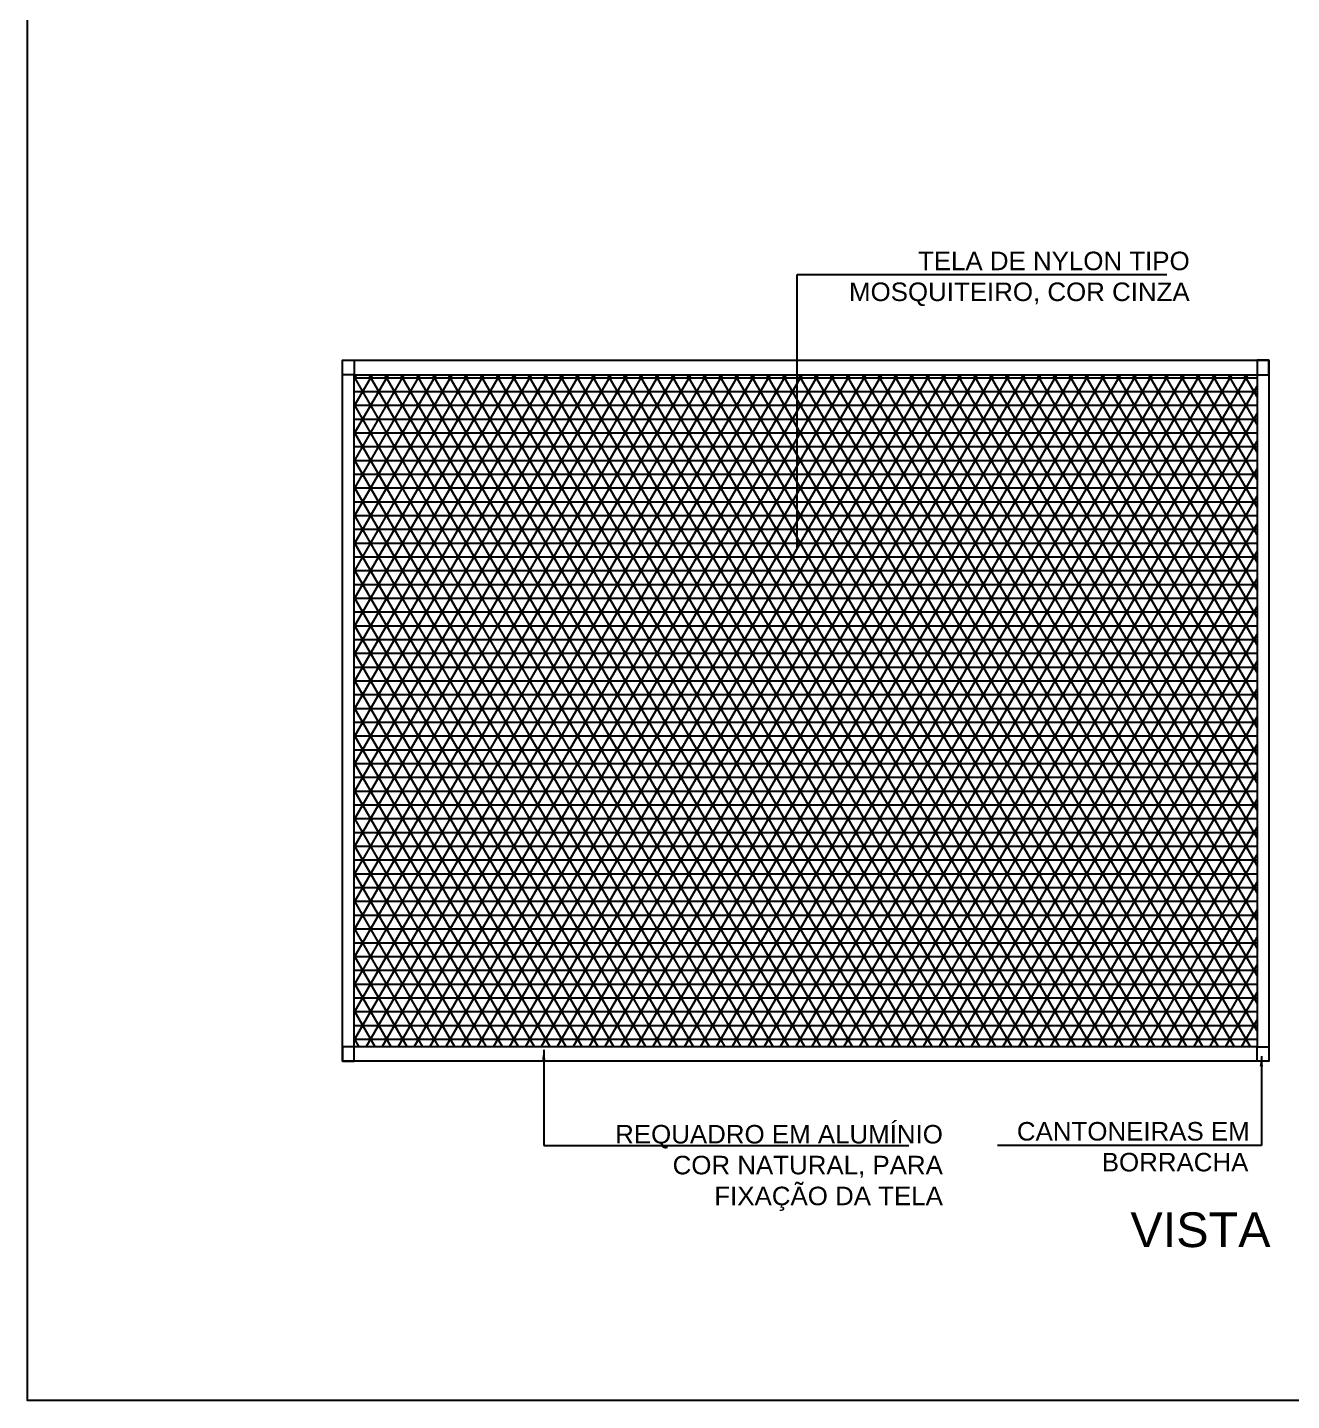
# Model space of a CAD drawing. Header units: inches. Extents: x 48 to 253, y 44 to 126.
# Drawn here: x 65.02 to 67.204, y 70.95 to 73.323 of the extents above; entities that cross this region are included whole.
import ezdxf

# ---------------------------------------------------------------- set-up
doc = ezdxf.new("R2010")
doc.units = ezdxf.units.IN
doc.header["$LTSCALE"] = 100
doc.header["$MEASUREMENT"] = 0
for name, color, linetype in [('01', 1, 'Continuous'), ('ARQ-ESQ-VISTA1', 2, 'Continuous'), ('ARQ-ESQ-VISTA2', 1, 'Continuous'), ('ARQ-SMB-1_025', 1, 'Continuous'), ('ARQ-TXT-1_025', 2, 'Continuous')]:
    doc.layers.add(name, color=color, linetype=linetype)
doc.styles.add('ESC-50-A20', font='arial.ttf', dxfattribs={"height": 0.1})
doc.styles.add('FNDE Texto Cota 0025', font='verdana.ttf', dxfattribs={"height": 0.04})
doc.dimstyles.new('FNDE 1-0025', dxfattribs={"dimscale": 5, "dimtxt": 0.04, "dimasz": 0.0035, "dimexe": 0.15, "dimexo": 0.15, "dimgap": 0.0025, "dimtad": 1, "dimzin": 1, "dimdsep": 46, "dimtxsty": 'FNDE Texto Cota 0025', "dimblk": 'tic', "dimcen": 0.015, "dimdle": 0.15, "dimse1": 1, "dimse2": 1, "dimclrd": 251, "dimclre": 251, "dimclrt": 256, "dimaunit": 1, "dimadec": 3, "dimazin": 0, "dimtfac": 1, "dimtix": 1, "dimtmove": 2, "dimatfit": 3, "dimfxl": 0.15, "dimtvp": 1, "dimtolj": 1, "dimtzin": 0, "dimarcsym": 0})

# ---------------------------------------------------------------- blocks, each defined once
blk = doc.blocks.new('tic')
at = {"color": 251}
for p, q in [((-1, 0), (1, 0)), ((0, -1), (0, 1))]:
    blk.add_line(p, q, dxfattribs=at)
blk.add_line((-0.6, -0.6), (0.6, 0.6))

msp = doc.modelspace()

# ---------------------------------------------------------------- hatches: boundary and pattern name
at = {"layer": 'ARQ-ESQ-VISTA2'}
h = msp.add_hatch(dxfattribs=at)
h.set_pattern_fill('NET3', color=253, scale=0.0075, style=0)
h.set_pattern_definition([(0, (215.357616, -1.52992), (0, 0.0238125), []), (60, (215.357616, -1.52992), (-0.02062223, 0.01190625), []), (120, (215.357616, -1.52992), (-0.02062223, -0.01190625), [])])
h.paths.add_polyline_path([(65.5842, 72.7226), (67.1442, 72.7226), (67.1442, 71.5611), (65.5842, 71.5611)])

# ---------------------------------------------------------------- linework, layer by layer
at = {"layer": '01', "linetype": 'Continuous'}
msp.add_lwpolyline([(65.0197, 73.3811), (68.585, 73.3811), (68.585, 70.9499), (65.0197, 70.9499)], close=True, dxfattribs=at)
at = {"layer": 'ARQ-ESQ-VISTA1'}
for points in [[(65.5842, 72.7226), (65.5642, 72.7226), (65.5642, 72.7476), (65.5842, 72.7476)], [(67.1442, 72.7226), (67.1642, 72.7226), (67.1642, 72.7476), (67.1442, 72.7476)], [(65.5842, 71.5611), (65.5642, 71.5611), (65.5642, 71.5361), (65.5842, 71.5361)], [(67.1442, 71.5611), (67.1642, 71.5611), (67.1642, 71.5361), (67.1442, 71.5361)]]:
    msp.add_lwpolyline(points, close=True, dxfattribs=at)
at = {"layer": 'ARQ-ESQ-VISTA2'}
for points in [[(65.5642, 72.7476), (67.1642, 72.7476), (67.1642, 71.5361), (65.5642, 71.5361)], [(65.5842, 72.7226), (67.1442, 72.7226), (67.1442, 71.5611), (65.5842, 71.5611)]]:
    msp.add_lwpolyline(points, close=True, dxfattribs=at)

# ---------------------------------------------------------------- texts
at = {"layer": 'ARQ-TXT-1_025', "char_height": 0.032, "width": 0.656741, "style": 'ESC-50-A20'}
for s, insert, attachment_point in [('TELA DE NYLON TIPO MOSQUITEIRO, COR CINZA ', (67.0277, 72.9353), 3), ('REQUADRO EM ALUMÍNIO COR NATURAL, PARA FIXAÇÃO DA TELA', (66.6013, 71.2776), 9), ('\\pi0.25997;CANTONEIRAS EM \\P\\pi0.40659;BORRACHA', (66.4692, 71.3454), 7)]:
    msp.add_mtext(s, dxfattribs=dict(at, insert=insert, attachment_point=attachment_point))
at = {"layer": 'ARQ-TXT-1_025', "color": 3, "insert": (66.8511, 71.2142), "char_height": 0.06, "width": 0.316157, "attachment_point": 7, "style": 'ESC-50-A20'}
msp.add_mtext('\\pi0.074192;VISTA', dxfattribs=at)

# ---------------------------------------------------------------- leaders
at = {"layer": 'ARQ-SMB-1_025', "ltscale": 10}
for points in [[(66.3497, 72.4218), (66.3497, 72.8958), (66.9885, 72.8958)], [(65.9117, 71.5562), (65.9117, 71.3906), (66.5424, 71.3906)], [(67.1516, 71.5448), (67.1516, 71.3906), (66.6959, 71.3906)]]:
    msp.add_leader(points, dimstyle='FNDE 1-0025', override={"dimtxt": 0.05, "dimdec": 0, "dimlfac": 100, "dimtdec": 0}, dxfattribs=at)

doc.saveas('drawing.dxf')
